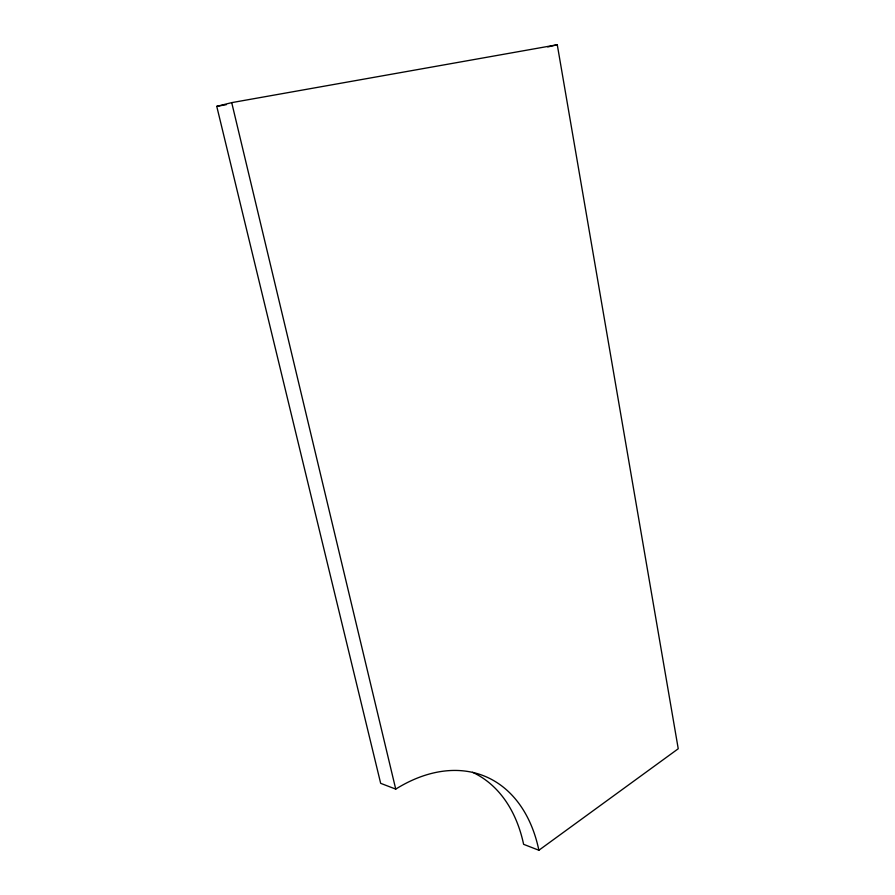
<?xml version="1.0" encoding="UTF-8"?>
<svg xmlns="http://www.w3.org/2000/svg" width="895" height="895" viewBox="0 0 895 895"><rect width="100%" height="100%" fill="white"/><g stroke="black" fill="none" stroke-linecap="round" stroke-linejoin="round"><path stroke-width="1.34" d="M538.88 850.25L678.242 748.757L557.272 44.75L231.715 102.634L216.758 106.36L380.666 783.326L395.735 789.11A168.898 112.613 -66.9 0 1 538.88 850.25L523.609 844.321A166.705 112.412 -66.6 0 0 472.549 772.295M547.785 46.943L557.272 44.75M216.758 106.36L226.379 104.648M231.715 102.634L395.735 789.11"/></g></svg>
